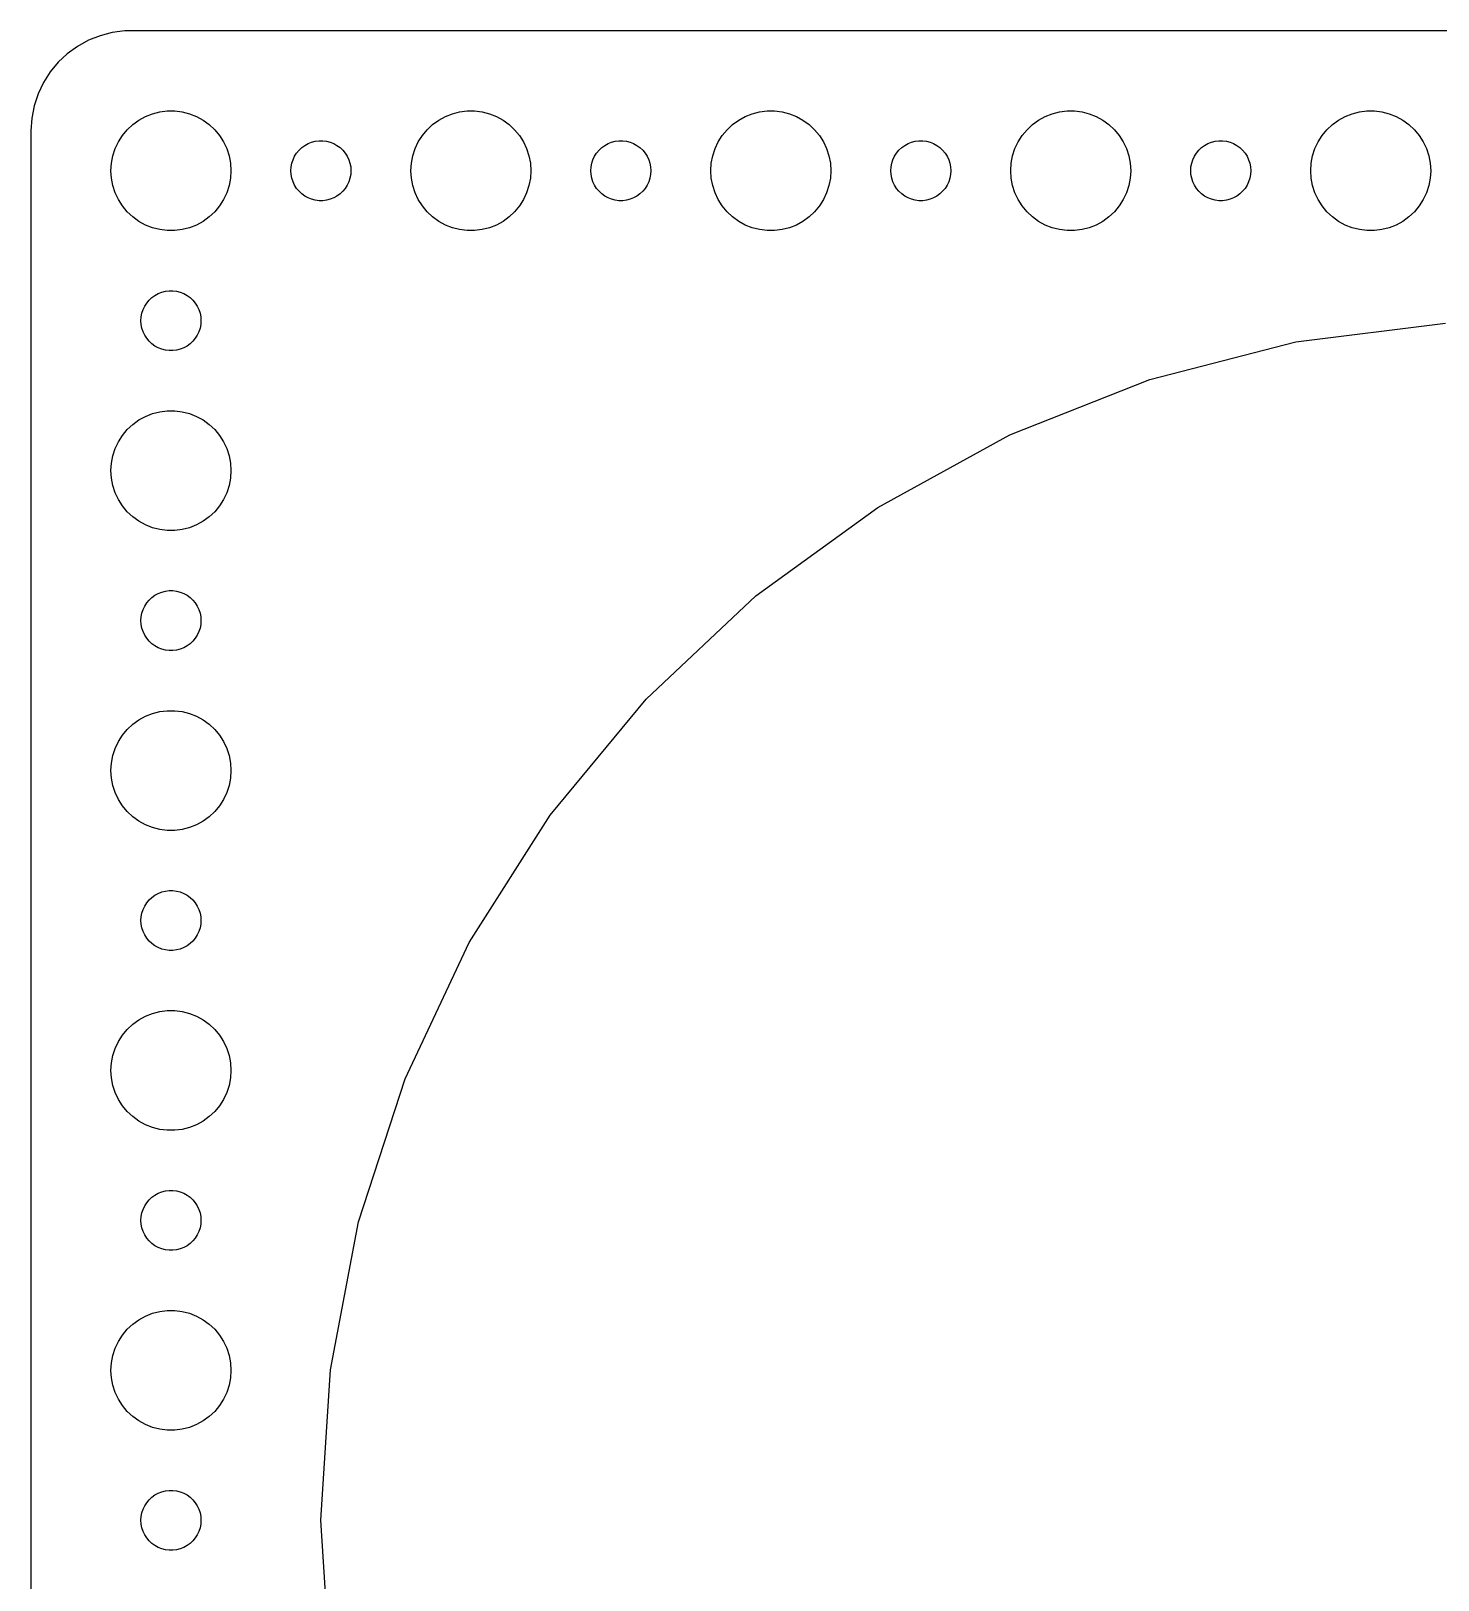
# Model space of a CAD drawing. Header units: metres. Extents: x -262 to 262, y -74 to 74.
# Drawn here: x -262 to -191.6, y -3 to 74.5 of the extents above; entities that cross this region are included whole.
import ezdxf

# ---------------------------------------------------------------- set-up
doc = ezdxf.new("R2010")
doc.units = ezdxf.units.M

msp = doc.modelspace()

# ---------------------------------------------------------------- linework, layer by layer
for p, q in [((-257.937, 74.4114), (-258.545, 74.2553)), ((-257.314, 74.4901), (-257.937, 74.4114)), ((257.314, 74.4901), (-257.314, 74.4901)), ((-259.679, 73.7216), (-260.187, 73.3526)), ((-259.129, 74.0241), (-259.679, 73.7216)), ((-258.545, 74.2553), (-259.129, 74.0241)), ((-260.645, 72.9227), (-261.045, 72.4389)), ((-260.187, 73.3526), (-260.645, 72.9227)), ((-261.045, 72.4389), (-261.382, 71.9088)), ((-261.649, 71.3406), (-261.843, 70.7434)), ((-261.382, 71.9088), (-261.649, 71.3406)), ((-261.843, 70.7434), (-261.961, 70.1267)), ((-261.961, 70.1267), (-262, 69.5)), ((-257.187, 69.5536), (-256.912, 69.8115)), ((-256.912, 69.8115), (-256.607, 70.033)), ((-256.607, 70.033), (-256.277, 70.2145)), ((-256.277, 70.2145), (-255.927, 70.3532)), ((-255.927, 70.3532), (-255.562, 70.4469)), ((-255.562, 70.4469), (-255.188, 70.4941)), ((-255.188, 70.4941), (-254.812, 70.4941)), ((-254.812, 70.4941), (-254.438, 70.4469)), ((-254.438, 70.4469), (-254.073, 70.3532)), ((-254.073, 70.3532), (-253.723, 70.2145)), ((-253.723, 70.2145), (-253.393, 70.033)), ((-253.393, 70.033), (-253.088, 69.8115)), ((-253.088, 69.8115), (-252.813, 69.5536)), ((-242.187, 69.5536), (-241.912, 69.8115)), ((-241.912, 69.8115), (-241.607, 70.033)), ((-241.607, 70.033), (-241.277, 70.2145)), ((-241.277, 70.2145), (-240.927, 70.3532)), ((-240.927, 70.3532), (-240.562, 70.4469)), ((-240.562, 70.4469), (-240.188, 70.4941)), ((-240.188, 70.4941), (-239.812, 70.4941)), ((-239.812, 70.4941), (-239.438, 70.4469)), ((-239.438, 70.4469), (-239.073, 70.3532)), ((-239.073, 70.3532), (-238.723, 70.2145)), ((-238.723, 70.2145), (-238.393, 70.033)), ((-238.393, 70.033), (-238.088, 69.8115)), ((-238.088, 69.8115), (-237.813, 69.5536)), ((-227.187, 69.5536), (-226.912, 69.8115)), ((-226.912, 69.8115), (-226.607, 70.033)), ((-226.607, 70.033), (-226.277, 70.2145)), ((-226.277, 70.2145), (-225.927, 70.3532)), ((-225.927, 70.3532), (-225.562, 70.4469)), ((-225.562, 70.4469), (-225.188, 70.4941)), ((-225.188, 70.4941), (-224.812, 70.4941)), ((-224.812, 70.4941), (-224.438, 70.4469)), ((-224.438, 70.4469), (-224.073, 70.3532)), ((-224.073, 70.3532), (-223.723, 70.2145)), ((-223.723, 70.2145), (-223.393, 70.033)), ((-223.393, 70.033), (-223.088, 69.8115)), ((-223.088, 69.8115), (-222.813, 69.5536)), ((-212.187, 69.5536), (-211.912, 69.8115)), ((-211.912, 69.8115), (-211.607, 70.033)), ((-211.607, 70.033), (-211.277, 70.2145)), ((-211.277, 70.2145), (-210.927, 70.3532)), ((-210.927, 70.3532), (-210.562, 70.4469)), ((-210.562, 70.4469), (-210.188, 70.4941)), ((-210.188, 70.4941), (-209.812, 70.4941)), ((-209.812, 70.4941), (-209.438, 70.4469)), ((-209.438, 70.4469), (-209.073, 70.3532)), ((-209.073, 70.3532), (-208.723, 70.2145)), ((-208.723, 70.2145), (-208.393, 70.033)), ((-208.393, 70.033), (-208.088, 69.8115)), ((-208.088, 69.8115), (-207.813, 69.5536)), ((-197.187, 69.5536), (-196.912, 69.8115)), ((-196.912, 69.8115), (-196.607, 70.033)), ((-196.607, 70.033), (-196.277, 70.2145)), ((-196.277, 70.2145), (-195.927, 70.3532)), ((-195.927, 70.3532), (-195.562, 70.4469)), ((-195.562, 70.4469), (-195.188, 70.4941)), ((-195.188, 70.4941), (-194.812, 70.4941)), ((-194.812, 70.4941), (-194.438, 70.4469)), ((-194.438, 70.4469), (-194.073, 70.3532)), ((-194.073, 70.3532), (-193.723, 70.2145)), ((-193.723, 70.2145), (-193.393, 70.033)), ((-193.393, 70.033), (-193.088, 69.8115)), ((-193.088, 69.8115), (-192.813, 69.5536)), ((-262, 69.5), (-262, -69.5)), ((-257.629, 68.9453), (-257.427, 69.2634)), ((-257.427, 69.2634), (-257.187, 69.5536)), ((-252.813, 69.5536), (-252.573, 69.2634)), ((-252.573, 69.2634), (-252.371, 68.9453)), ((-247.964, 68.9266), (-247.781, 68.9734)), ((-247.781, 68.9734), (-247.594, 68.997)), ((-247.594, 68.997), (-247.406, 68.997)), ((-247.406, 68.997), (-247.219, 68.9734)), ((-247.219, 68.9734), (-247.036, 68.9266)), ((-242.629, 68.9453), (-242.427, 69.2634)), ((-242.427, 69.2634), (-242.187, 69.5536)), ((-237.813, 69.5536), (-237.573, 69.2634)), ((-237.573, 69.2634), (-237.371, 68.9453)), ((-232.964, 68.9266), (-232.781, 68.9734)), ((-232.781, 68.9734), (-232.594, 68.997)), ((-232.594, 68.997), (-232.406, 68.997)), ((-232.406, 68.997), (-232.219, 68.9734)), ((-232.219, 68.9734), (-232.036, 68.9266)), ((-227.629, 68.9453), (-227.427, 69.2634)), ((-227.427, 69.2634), (-227.187, 69.5536)), ((-222.813, 69.5536), (-222.573, 69.2634)), ((-222.573, 69.2634), (-222.371, 68.9453)), ((-217.964, 68.9266), (-217.781, 68.9734)), ((-217.781, 68.9734), (-217.594, 68.997)), ((-217.594, 68.997), (-217.406, 68.997)), ((-217.406, 68.997), (-217.219, 68.9734)), ((-217.219, 68.9734), (-217.036, 68.9266)), ((-212.629, 68.9453), (-212.427, 69.2634)), ((-212.427, 69.2634), (-212.187, 69.5536)), ((-207.813, 69.5536), (-207.573, 69.2634)), ((-207.573, 69.2634), (-207.371, 68.9453)), ((-202.964, 68.9266), (-202.781, 68.9734)), ((-202.781, 68.9734), (-202.594, 68.997)), ((-202.594, 68.997), (-202.406, 68.997)), ((-202.406, 68.997), (-202.219, 68.9734)), ((-202.219, 68.9734), (-202.036, 68.9266)), ((-197.629, 68.9453), (-197.427, 69.2634)), ((-197.427, 69.2634), (-197.187, 69.5536)), ((-192.813, 69.5536), (-192.573, 69.2634)), ((-192.573, 69.2634), (-192.371, 68.9453)), ((-257.976, 67.876), (-257.906, 68.2461)), ((-257.906, 68.2461), (-257.789, 68.6044)), ((-257.789, 68.6044), (-257.629, 68.9453)), ((-252.371, 68.9453), (-252.211, 68.6044)), ((-252.211, 68.6044), (-252.094, 68.2461)), ((-252.094, 68.2461), (-252.024, 67.876)), ((-248.895, 68.0522), (-248.814, 68.2226)), ((-248.814, 68.2226), (-248.714, 68.3817)), ((-248.714, 68.3817), (-248.593, 68.5268)), ((-248.593, 68.5268), (-248.456, 68.6558)), ((-248.456, 68.6558), (-248.304, 68.7665)), ((-248.304, 68.7665), (-248.139, 68.8572)), ((-248.139, 68.8572), (-247.964, 68.9266)), ((-247.036, 68.9266), (-246.861, 68.8572)), ((-246.861, 68.8572), (-246.696, 68.7665)), ((-246.696, 68.7665), (-246.544, 68.6558)), ((-246.544, 68.6558), (-246.407, 68.5268)), ((-246.407, 68.5268), (-246.286, 68.3817)), ((-246.286, 68.3817), (-246.186, 68.2226)), ((-246.186, 68.2226), (-246.105, 68.0522)), ((-242.976, 67.876), (-242.906, 68.2461)), ((-242.906, 68.2461), (-242.789, 68.6044)), ((-242.789, 68.6044), (-242.629, 68.9453)), ((-237.371, 68.9453), (-237.211, 68.6044)), ((-237.211, 68.6044), (-237.094, 68.2461)), ((-237.094, 68.2461), (-237.024, 67.876)), ((-233.895, 68.0522), (-233.814, 68.2226)), ((-233.814, 68.2226), (-233.714, 68.3817)), ((-233.714, 68.3817), (-233.593, 68.5268)), ((-233.593, 68.5268), (-233.456, 68.6558)), ((-233.456, 68.6558), (-233.304, 68.7665)), ((-233.304, 68.7665), (-233.139, 68.8572)), ((-233.139, 68.8572), (-232.964, 68.9266)), ((-232.036, 68.9266), (-231.861, 68.8572)), ((-231.861, 68.8572), (-231.696, 68.7665)), ((-231.696, 68.7665), (-231.544, 68.6558)), ((-231.544, 68.6558), (-231.407, 68.5268)), ((-231.407, 68.5268), (-231.286, 68.3817)), ((-231.286, 68.3817), (-231.186, 68.2226)), ((-231.186, 68.2226), (-231.105, 68.0522)), ((-227.976, 67.876), (-227.906, 68.2461)), ((-227.906, 68.2461), (-227.789, 68.6044)), ((-227.789, 68.6044), (-227.629, 68.9453)), ((-222.371, 68.9453), (-222.211, 68.6044)), ((-222.211, 68.6044), (-222.094, 68.2461)), ((-222.094, 68.2461), (-222.024, 67.876)), ((-218.895, 68.0522), (-218.814, 68.2226)), ((-218.814, 68.2226), (-218.714, 68.3817)), ((-218.714, 68.3817), (-218.593, 68.5268)), ((-218.593, 68.5268), (-218.456, 68.6558)), ((-218.456, 68.6558), (-218.304, 68.7665)), ((-218.304, 68.7665), (-218.139, 68.8572)), ((-218.139, 68.8572), (-217.964, 68.9266)), ((-217.036, 68.9266), (-216.861, 68.8572)), ((-216.861, 68.8572), (-216.696, 68.7665)), ((-216.696, 68.7665), (-216.544, 68.6558)), ((-216.544, 68.6558), (-216.407, 68.5268)), ((-216.407, 68.5268), (-216.286, 68.3817)), ((-216.286, 68.3817), (-216.186, 68.2226)), ((-216.186, 68.2226), (-216.105, 68.0522)), ((-212.976, 67.876), (-212.906, 68.2461)), ((-212.906, 68.2461), (-212.789, 68.6044)), ((-212.789, 68.6044), (-212.629, 68.9453)), ((-207.371, 68.9453), (-207.211, 68.6044)), ((-207.211, 68.6044), (-207.094, 68.2461)), ((-207.094, 68.2461), (-207.024, 67.876)), ((-203.895, 68.0522), (-203.814, 68.2226)), ((-203.814, 68.2226), (-203.714, 68.3817)), ((-203.714, 68.3817), (-203.593, 68.5268)), ((-203.593, 68.5268), (-203.456, 68.6558)), ((-203.456, 68.6558), (-203.304, 68.7665)), ((-203.304, 68.7665), (-203.139, 68.8572)), ((-203.139, 68.8572), (-202.964, 68.9266)), ((-202.036, 68.9266), (-201.861, 68.8572)), ((-201.861, 68.8572), (-201.696, 68.7665)), ((-201.696, 68.7665), (-201.544, 68.6558)), ((-201.544, 68.6558), (-201.407, 68.5268)), ((-201.407, 68.5268), (-201.286, 68.3817)), ((-201.286, 68.3817), (-201.186, 68.2226)), ((-201.186, 68.2226), (-201.105, 68.0522)), ((-197.976, 67.876), (-197.906, 68.2461)), ((-197.906, 68.2461), (-197.789, 68.6044)), ((-197.789, 68.6044), (-197.629, 68.9453)), ((-192.371, 68.9453), (-192.211, 68.6044)), ((-192.211, 68.6044), (-192.094, 68.2461)), ((-192.094, 68.2461), (-192.024, 67.876)), ((-258, 67.5), (-257.976, 67.876)), ((-257.976, 67.124), (-258, 67.5)), ((-252.024, 67.876), (-252, 67.5)), ((-252, 67.5), (-252.024, 67.124)), ((-249, 67.5), (-248.988, 67.688)), ((-248.988, 67.312), (-249, 67.5)), ((-248.988, 67.688), (-248.953, 67.873)), ((-248.953, 67.873), (-248.895, 68.0522)), ((-246.105, 68.0522), (-246.047, 67.873)), ((-246.047, 67.873), (-246.012, 67.688)), ((-246.012, 67.688), (-246, 67.5)), ((-246, 67.5), (-246.012, 67.312)), ((-243, 67.5), (-242.976, 67.876)), ((-242.976, 67.124), (-243, 67.5)), ((-237.024, 67.876), (-237, 67.5)), ((-237, 67.5), (-237.024, 67.124)), ((-234, 67.5), (-233.988, 67.688)), ((-233.988, 67.312), (-234, 67.5)), ((-233.988, 67.688), (-233.953, 67.873)), ((-233.953, 67.873), (-233.895, 68.0522)), ((-231.105, 68.0522), (-231.047, 67.873)), ((-231.047, 67.873), (-231.012, 67.688)), ((-231.012, 67.688), (-231, 67.5)), ((-231, 67.5), (-231.012, 67.312)), ((-228, 67.5), (-227.976, 67.876)), ((-227.976, 67.124), (-228, 67.5)), ((-222.024, 67.876), (-222, 67.5)), ((-222, 67.5), (-222.024, 67.124)), ((-219, 67.5), (-218.988, 67.688)), ((-218.988, 67.312), (-219, 67.5)), ((-218.988, 67.688), (-218.953, 67.873)), ((-218.953, 67.873), (-218.895, 68.0522)), ((-216.105, 68.0522), (-216.047, 67.873)), ((-216.047, 67.873), (-216.012, 67.688)), ((-216.012, 67.688), (-216, 67.5)), ((-216, 67.5), (-216.012, 67.312)), ((-213, 67.5), (-212.976, 67.876)), ((-212.976, 67.124), (-213, 67.5)), ((-207.024, 67.876), (-207, 67.5)), ((-207, 67.5), (-207.024, 67.124)), ((-204, 67.5), (-203.988, 67.688)), ((-203.988, 67.312), (-204, 67.5)), ((-203.988, 67.688), (-203.953, 67.873)), ((-203.953, 67.873), (-203.895, 68.0522)), ((-201.105, 68.0522), (-201.047, 67.873)), ((-201.047, 67.873), (-201.012, 67.688)), ((-201.012, 67.688), (-201, 67.5)), ((-201, 67.5), (-201.012, 67.312)), ((-198, 67.5), (-197.976, 67.876)), ((-197.976, 67.124), (-198, 67.5)), ((-192.024, 67.876), (-192, 67.5)), ((-192, 67.5), (-192.024, 67.124)), ((-257.906, 66.7539), (-257.976, 67.124)), ((-257.789, 66.3956), (-257.906, 66.7539)), ((-252.094, 66.7539), (-252.211, 66.3956)), ((-252.024, 67.124), (-252.094, 66.7539)), ((-248.953, 67.127), (-248.988, 67.312)), ((-248.895, 66.9478), (-248.953, 67.127)), ((-248.814, 66.7774), (-248.895, 66.9478)), ((-248.714, 66.6183), (-248.814, 66.7774)), ((-246.186, 66.7774), (-246.286, 66.6183)), ((-246.105, 66.9478), (-246.186, 66.7774)), ((-246.047, 67.127), (-246.105, 66.9478)), ((-246.012, 67.312), (-246.047, 67.127)), ((-242.906, 66.7539), (-242.976, 67.124)), ((-242.789, 66.3956), (-242.906, 66.7539)), ((-237.094, 66.7539), (-237.211, 66.3956)), ((-237.024, 67.124), (-237.094, 66.7539)), ((-233.953, 67.127), (-233.988, 67.312)), ((-233.895, 66.9478), (-233.953, 67.127)), ((-233.814, 66.7774), (-233.895, 66.9478)), ((-233.714, 66.6183), (-233.814, 66.7774)), ((-231.186, 66.7774), (-231.286, 66.6183)), ((-231.105, 66.9478), (-231.186, 66.7774)), ((-231.047, 67.127), (-231.105, 66.9478)), ((-231.012, 67.312), (-231.047, 67.127)), ((-227.906, 66.7539), (-227.976, 67.124)), ((-227.789, 66.3956), (-227.906, 66.7539)), ((-222.094, 66.7539), (-222.211, 66.3956)), ((-222.024, 67.124), (-222.094, 66.7539)), ((-218.953, 67.127), (-218.988, 67.312)), ((-218.895, 66.9478), (-218.953, 67.127)), ((-218.814, 66.7774), (-218.895, 66.9478)), ((-218.714, 66.6183), (-218.814, 66.7774)), ((-216.186, 66.7774), (-216.286, 66.6183)), ((-216.105, 66.9478), (-216.186, 66.7774)), ((-216.047, 67.127), (-216.105, 66.9478)), ((-216.012, 67.312), (-216.047, 67.127)), ((-212.906, 66.7539), (-212.976, 67.124)), ((-212.789, 66.3956), (-212.906, 66.7539)), ((-207.094, 66.7539), (-207.211, 66.3956)), ((-207.024, 67.124), (-207.094, 66.7539)), ((-203.953, 67.127), (-203.988, 67.312)), ((-203.895, 66.9478), (-203.953, 67.127)), ((-203.814, 66.7774), (-203.895, 66.9478)), ((-203.714, 66.6183), (-203.814, 66.7774)), ((-201.186, 66.7774), (-201.286, 66.6183)), ((-201.105, 66.9478), (-201.186, 66.7774)), ((-201.047, 67.127), (-201.105, 66.9478)), ((-201.012, 67.312), (-201.047, 67.127)), ((-197.906, 66.7539), (-197.976, 67.124)), ((-197.789, 66.3956), (-197.906, 66.7539)), ((-192.094, 66.7539), (-192.211, 66.3956)), ((-192.024, 67.124), (-192.094, 66.7539)), ((-257.629, 66.0547), (-257.789, 66.3956)), ((-257.427, 65.7366), (-257.629, 66.0547)), ((-252.371, 66.0547), (-252.573, 65.7366)), ((-252.211, 66.3956), (-252.371, 66.0547)), ((-248.593, 66.4732), (-248.714, 66.6183)), ((-248.456, 66.3442), (-248.593, 66.4732)), ((-248.304, 66.2335), (-248.456, 66.3442)), ((-248.139, 66.1428), (-248.304, 66.2335)), ((-247.964, 66.0734), (-248.139, 66.1428)), ((-247.781, 66.0266), (-247.964, 66.0734)), ((-247.594, 66.003), (-247.781, 66.0266)), ((-247.406, 66.003), (-247.594, 66.003)), ((-247.219, 66.0266), (-247.406, 66.003)), ((-247.036, 66.0734), (-247.219, 66.0266)), ((-246.861, 66.1428), (-247.036, 66.0734)), ((-246.696, 66.2335), (-246.861, 66.1428)), ((-246.544, 66.3442), (-246.696, 66.2335)), ((-246.407, 66.4732), (-246.544, 66.3442)), ((-246.286, 66.6183), (-246.407, 66.4732)), ((-242.629, 66.0547), (-242.789, 66.3956)), ((-242.427, 65.7366), (-242.629, 66.0547)), ((-237.371, 66.0547), (-237.573, 65.7366)), ((-237.211, 66.3956), (-237.371, 66.0547)), ((-233.593, 66.4732), (-233.714, 66.6183)), ((-233.456, 66.3442), (-233.593, 66.4732)), ((-233.304, 66.2335), (-233.456, 66.3442)), ((-233.139, 66.1428), (-233.304, 66.2335)), ((-232.964, 66.0734), (-233.139, 66.1428)), ((-232.781, 66.0266), (-232.964, 66.0734)), ((-232.594, 66.003), (-232.781, 66.0266)), ((-232.406, 66.003), (-232.594, 66.003)), ((-232.219, 66.0266), (-232.406, 66.003)), ((-232.036, 66.0734), (-232.219, 66.0266)), ((-231.861, 66.1428), (-232.036, 66.0734)), ((-231.696, 66.2335), (-231.861, 66.1428)), ((-231.544, 66.3442), (-231.696, 66.2335)), ((-231.407, 66.4732), (-231.544, 66.3442)), ((-231.286, 66.6183), (-231.407, 66.4732)), ((-227.629, 66.0547), (-227.789, 66.3956)), ((-227.427, 65.7366), (-227.629, 66.0547)), ((-222.371, 66.0547), (-222.573, 65.7366)), ((-222.211, 66.3956), (-222.371, 66.0547)), ((-218.593, 66.4732), (-218.714, 66.6183)), ((-218.456, 66.3442), (-218.593, 66.4732)), ((-218.304, 66.2335), (-218.456, 66.3442)), ((-218.139, 66.1428), (-218.304, 66.2335)), ((-217.964, 66.0734), (-218.139, 66.1428)), ((-217.781, 66.0266), (-217.964, 66.0734)), ((-217.594, 66.003), (-217.781, 66.0266)), ((-217.406, 66.003), (-217.594, 66.003)), ((-217.219, 66.0266), (-217.406, 66.003)), ((-217.036, 66.0734), (-217.219, 66.0266)), ((-216.861, 66.1428), (-217.036, 66.0734)), ((-216.696, 66.2335), (-216.861, 66.1428)), ((-216.544, 66.3442), (-216.696, 66.2335)), ((-216.407, 66.4732), (-216.544, 66.3442)), ((-216.286, 66.6183), (-216.407, 66.4732)), ((-212.629, 66.0547), (-212.789, 66.3956)), ((-212.427, 65.7366), (-212.629, 66.0547)), ((-207.371, 66.0547), (-207.573, 65.7366)), ((-207.211, 66.3956), (-207.371, 66.0547)), ((-203.593, 66.4732), (-203.714, 66.6183)), ((-203.456, 66.3442), (-203.593, 66.4732)), ((-203.304, 66.2335), (-203.456, 66.3442)), ((-203.139, 66.1428), (-203.304, 66.2335)), ((-202.964, 66.0734), (-203.139, 66.1428)), ((-202.781, 66.0266), (-202.964, 66.0734)), ((-202.594, 66.003), (-202.781, 66.0266)), ((-202.406, 66.003), (-202.594, 66.003)), ((-202.219, 66.0266), (-202.406, 66.003)), ((-202.036, 66.0734), (-202.219, 66.0266)), ((-201.861, 66.1428), (-202.036, 66.0734)), ((-201.696, 66.2335), (-201.861, 66.1428)), ((-201.544, 66.3442), (-201.696, 66.2335)), ((-201.407, 66.4732), (-201.544, 66.3442)), ((-201.286, 66.6183), (-201.407, 66.4732)), ((-197.629, 66.0547), (-197.789, 66.3956)), ((-197.427, 65.7366), (-197.629, 66.0547)), ((-192.371, 66.0547), (-192.573, 65.7366)), ((-192.211, 66.3956), (-192.371, 66.0547)), ((-257.187, 65.4464), (-257.427, 65.7366)), ((-256.912, 65.1885), (-257.187, 65.4464)), ((-256.607, 64.967), (-256.912, 65.1885)), ((-253.088, 65.1885), (-253.393, 64.967)), ((-252.813, 65.4464), (-253.088, 65.1885)), ((-252.573, 65.7366), (-252.813, 65.4464)), ((-242.187, 65.4464), (-242.427, 65.7366)), ((-241.912, 65.1885), (-242.187, 65.4464)), ((-241.607, 64.967), (-241.912, 65.1885)), ((-238.088, 65.1885), (-238.393, 64.967)), ((-237.813, 65.4464), (-238.088, 65.1885)), ((-237.573, 65.7366), (-237.813, 65.4464)), ((-227.187, 65.4464), (-227.427, 65.7366)), ((-226.912, 65.1885), (-227.187, 65.4464)), ((-226.607, 64.967), (-226.912, 65.1885)), ((-223.088, 65.1885), (-223.393, 64.967)), ((-222.813, 65.4464), (-223.088, 65.1885)), ((-222.573, 65.7366), (-222.813, 65.4464)), ((-212.187, 65.4464), (-212.427, 65.7366)), ((-211.912, 65.1885), (-212.187, 65.4464)), ((-211.607, 64.967), (-211.912, 65.1885)), ((-208.088, 65.1885), (-208.393, 64.967)), ((-207.813, 65.4464), (-208.088, 65.1885)), ((-207.573, 65.7366), (-207.813, 65.4464)), ((-197.187, 65.4464), (-197.427, 65.7366)), ((-196.912, 65.1885), (-197.187, 65.4464)), ((-196.607, 64.967), (-196.912, 65.1885)), ((-193.088, 65.1885), (-193.393, 64.967)), ((-192.813, 65.4464), (-193.088, 65.1885)), ((-192.573, 65.7366), (-192.813, 65.4464)), ((-256.277, 64.7855), (-256.607, 64.967)), ((-255.927, 64.6468), (-256.277, 64.7855)), ((-255.562, 64.5531), (-255.927, 64.6468)), ((-255.188, 64.5059), (-255.562, 64.5531)), ((-254.812, 64.5059), (-255.188, 64.5059)), ((-254.438, 64.5531), (-254.812, 64.5059)), ((-254.073, 64.6468), (-254.438, 64.5531)), ((-253.723, 64.7855), (-254.073, 64.6468)), ((-253.393, 64.967), (-253.723, 64.7855)), ((-241.277, 64.7855), (-241.607, 64.967)), ((-240.927, 64.6468), (-241.277, 64.7855)), ((-240.562, 64.5531), (-240.927, 64.6468)), ((-240.188, 64.5059), (-240.562, 64.5531)), ((-239.812, 64.5059), (-240.188, 64.5059)), ((-239.438, 64.5531), (-239.812, 64.5059)), ((-239.073, 64.6468), (-239.438, 64.5531)), ((-238.723, 64.7855), (-239.073, 64.6468)), ((-238.393, 64.967), (-238.723, 64.7855)), ((-226.277, 64.7855), (-226.607, 64.967)), ((-225.927, 64.6468), (-226.277, 64.7855)), ((-225.562, 64.5531), (-225.927, 64.6468)), ((-225.188, 64.5059), (-225.562, 64.5531)), ((-224.812, 64.5059), (-225.188, 64.5059)), ((-224.438, 64.5531), (-224.812, 64.5059)), ((-224.073, 64.6468), (-224.438, 64.5531)), ((-223.723, 64.7855), (-224.073, 64.6468)), ((-223.393, 64.967), (-223.723, 64.7855)), ((-211.277, 64.7855), (-211.607, 64.967)), ((-210.927, 64.6468), (-211.277, 64.7855)), ((-210.562, 64.5531), (-210.927, 64.6468)), ((-210.188, 64.5059), (-210.562, 64.5531)), ((-209.812, 64.5059), (-210.188, 64.5059)), ((-209.438, 64.5531), (-209.812, 64.5059)), ((-209.073, 64.6468), (-209.438, 64.5531)), ((-208.723, 64.7855), (-209.073, 64.6468)), ((-208.393, 64.967), (-208.723, 64.7855)), ((-196.277, 64.7855), (-196.607, 64.967)), ((-195.927, 64.6468), (-196.277, 64.7855)), ((-195.562, 64.5531), (-195.927, 64.6468)), ((-195.188, 64.5059), (-195.562, 64.5531)), ((-194.812, 64.5059), (-195.188, 64.5059)), ((-194.438, 64.5531), (-194.812, 64.5059)), ((-194.073, 64.6468), (-194.438, 64.5531)), ((-193.723, 64.7855), (-194.073, 64.6468)), ((-193.393, 64.967), (-193.723, 64.7855)), ((-255.956, 61.1558), (-255.804, 61.2665)), ((-255.804, 61.2665), (-255.639, 61.3572)), ((-255.639, 61.3572), (-255.464, 61.4266)), ((-255.464, 61.4266), (-255.281, 61.4734)), ((-255.281, 61.4734), (-255.094, 61.497)), ((-255.094, 61.497), (-254.906, 61.497)), ((-254.906, 61.497), (-254.719, 61.4734)), ((-254.719, 61.4734), (-254.536, 61.4266)), ((-254.536, 61.4266), (-254.361, 61.3572)), ((-254.361, 61.3572), (-254.196, 61.2665)), ((-254.196, 61.2665), (-254.044, 61.1558)), ((-256.453, 60.373), (-256.395, 60.5522)), ((-256.395, 60.5522), (-256.314, 60.7226)), ((-256.314, 60.7226), (-256.214, 60.8817)), ((-256.214, 60.8817), (-256.093, 61.0268)), ((-256.093, 61.0268), (-255.956, 61.1558)), ((-254.044, 61.1558), (-253.907, 61.0268)), ((-253.907, 61.0268), (-253.786, 60.8817)), ((-253.786, 60.8817), (-253.686, 60.7226)), ((-253.686, 60.7226), (-253.605, 60.5522)), ((-253.605, 60.5522), (-253.547, 60.373)), ((-256.5, 60), (-256.488, 60.188)), ((-256.488, 59.812), (-256.5, 60)), ((-256.488, 60.188), (-256.453, 60.373)), ((-256.453, 59.627), (-256.488, 59.812)), ((-253.547, 60.373), (-253.512, 60.188)), ((-253.512, 59.812), (-253.547, 59.627)), ((-253.512, 60.188), (-253.5, 60)), ((-253.5, 60), (-253.512, 59.812)), ((-198.743, 58.9372), (-191.267, 59.8816)), ((-256.395, 59.4478), (-256.453, 59.627)), ((-256.314, 59.2774), (-256.395, 59.4478)), ((-256.214, 59.1183), (-256.314, 59.2774)), ((-256.093, 58.9732), (-256.214, 59.1183)), ((-255.956, 58.8442), (-256.093, 58.9732)), ((-253.907, 58.9732), (-254.044, 58.8442)), ((-253.786, 59.1183), (-253.907, 58.9732)), ((-253.686, 59.2774), (-253.786, 59.1183)), ((-253.605, 59.4478), (-253.686, 59.2774)), ((-253.547, 59.627), (-253.605, 59.4478)), ((-206.041, 57.0634), (-198.743, 58.9372)), ((-255.804, 58.7335), (-255.956, 58.8442)), ((-255.639, 58.6428), (-255.804, 58.7335)), ((-255.464, 58.5734), (-255.639, 58.6428)), ((-255.281, 58.5266), (-255.464, 58.5734)), ((-255.094, 58.503), (-255.281, 58.5266)), ((-254.906, 58.503), (-255.094, 58.503)), ((-254.719, 58.5266), (-254.906, 58.503)), ((-254.536, 58.5734), (-254.719, 58.5266)), ((-254.361, 58.6428), (-254.536, 58.5734)), ((-254.196, 58.7335), (-254.361, 58.6428)), ((-254.044, 58.8442), (-254.196, 58.7335)), ((-213.047, 54.2896), (-206.041, 57.0634)), ((-256.912, 54.8115), (-256.607, 55.033)), ((-256.607, 55.033), (-256.277, 55.2145)), ((-256.277, 55.2145), (-255.927, 55.3532)), ((-255.927, 55.3532), (-255.562, 55.4469)), ((-255.562, 55.4469), (-255.188, 55.4941)), ((-255.188, 55.4941), (-254.812, 55.4941)), ((-254.812, 55.4941), (-254.438, 55.4469)), ((-254.438, 55.4469), (-254.073, 55.3532)), ((-254.073, 55.3532), (-253.723, 55.2145)), ((-253.723, 55.2145), (-253.393, 55.033)), ((-253.393, 55.033), (-253.088, 54.8115)), ((-257.629, 53.9453), (-257.427, 54.2634)), ((-257.427, 54.2634), (-257.187, 54.5536)), ((-257.187, 54.5536), (-256.912, 54.8115)), ((-253.088, 54.8115), (-252.813, 54.5536)), ((-252.813, 54.5536), (-252.573, 54.2634)), ((-252.573, 54.2634), (-252.371, 53.9453)), ((-219.65, 50.6597), (-213.047, 54.2896)), ((-257.906, 53.2461), (-257.789, 53.6044)), ((-257.789, 53.6044), (-257.629, 53.9453)), ((-252.371, 53.9453), (-252.211, 53.6044)), ((-252.211, 53.6044), (-252.094, 53.2461)), ((-258, 52.5), (-257.976, 52.876)), ((-257.976, 52.876), (-257.906, 53.2461)), ((-252.094, 53.2461), (-252.024, 52.876)), ((-252.024, 52.876), (-252, 52.5)), ((-257.976, 52.124), (-258, 52.5)), ((-257.906, 51.7539), (-257.976, 52.124)), ((-252.024, 52.124), (-252.094, 51.7539)), ((-252, 52.5), (-252.024, 52.124)), ((-257.789, 51.3956), (-257.906, 51.7539)), ((-257.629, 51.0547), (-257.789, 51.3956)), ((-252.211, 51.3956), (-252.371, 51.0547)), ((-252.094, 51.7539), (-252.211, 51.3956)), ((-257.427, 50.7366), (-257.629, 51.0547)), ((-257.187, 50.4464), (-257.427, 50.7366)), ((-256.912, 50.1885), (-257.187, 50.4464)), ((-252.813, 50.4464), (-253.088, 50.1885)), ((-252.573, 50.7366), (-252.813, 50.4464)), ((-252.371, 51.0547), (-252.573, 50.7366)), ((-225.745, 46.2308), (-219.65, 50.6597)), ((-256.607, 49.967), (-256.912, 50.1885)), ((-256.277, 49.7855), (-256.607, 49.967)), ((-255.927, 49.6468), (-256.277, 49.7855)), ((-255.562, 49.5531), (-255.927, 49.6468)), ((-254.073, 49.6468), (-254.438, 49.5531)), ((-253.723, 49.7855), (-254.073, 49.6468)), ((-253.393, 49.967), (-253.723, 49.7855)), ((-253.088, 50.1885), (-253.393, 49.967)), ((-255.188, 49.5059), (-255.562, 49.5531)), ((-254.812, 49.5059), (-255.188, 49.5059)), ((-254.438, 49.5531), (-254.812, 49.5059)), ((-255.281, 46.4734), (-255.094, 46.497)), ((-255.094, 46.497), (-254.906, 46.497)), ((-254.906, 46.497), (-254.719, 46.4734)), ((-256.395, 45.5522), (-256.314, 45.7226)), ((-256.314, 45.7226), (-256.214, 45.8817)), ((-256.214, 45.8817), (-256.093, 46.0268)), ((-256.093, 46.0268), (-255.956, 46.1558)), ((-255.956, 46.1558), (-255.804, 46.2665)), ((-255.804, 46.2665), (-255.639, 46.3572)), ((-255.639, 46.3572), (-255.464, 46.4266)), ((-255.464, 46.4266), (-255.281, 46.4734)), ((-254.719, 46.4734), (-254.536, 46.4266)), ((-254.536, 46.4266), (-254.361, 46.3572)), ((-254.361, 46.3572), (-254.196, 46.2665)), ((-254.196, 46.2665), (-254.044, 46.1558)), ((-254.044, 46.1558), (-253.907, 46.0268)), ((-253.907, 46.0268), (-253.786, 45.8817)), ((-253.786, 45.8817), (-253.686, 45.7226)), ((-253.686, 45.7226), (-253.605, 45.5522)), ((-231.238, 41.0728), (-225.745, 46.2308)), ((-256.5, 45), (-256.488, 45.188)), ((-256.488, 44.812), (-256.5, 45)), ((-256.488, 45.188), (-256.453, 45.373)), ((-256.453, 45.373), (-256.395, 45.5522)), ((-253.605, 45.5522), (-253.547, 45.373)), ((-253.547, 45.373), (-253.512, 45.188)), ((-253.512, 45.188), (-253.5, 45)), ((-253.5, 45), (-253.512, 44.812)), ((-256.453, 44.627), (-256.488, 44.812)), ((-256.395, 44.4478), (-256.453, 44.627)), ((-256.314, 44.2774), (-256.395, 44.4478)), ((-256.214, 44.1183), (-256.314, 44.2774)), ((-253.686, 44.2774), (-253.786, 44.1183)), ((-253.605, 44.4478), (-253.686, 44.2774)), ((-253.547, 44.627), (-253.605, 44.4478)), ((-253.512, 44.812), (-253.547, 44.627)), ((-256.093, 43.9732), (-256.214, 44.1183)), ((-255.956, 43.8442), (-256.093, 43.9732)), ((-255.804, 43.7335), (-255.956, 43.8442)), ((-255.639, 43.6428), (-255.804, 43.7335)), ((-255.464, 43.5734), (-255.639, 43.6428)), ((-255.281, 43.5266), (-255.464, 43.5734)), ((-255.094, 43.503), (-255.281, 43.5266)), ((-254.906, 43.503), (-255.094, 43.503)), ((-254.719, 43.5266), (-254.906, 43.503)), ((-254.536, 43.5734), (-254.719, 43.5266)), ((-254.361, 43.6428), (-254.536, 43.5734)), ((-254.196, 43.7335), (-254.361, 43.6428)), ((-254.044, 43.8442), (-254.196, 43.7335)), ((-253.907, 43.9732), (-254.044, 43.8442)), ((-253.786, 44.1183), (-253.907, 43.9732)), ((-236.041, 35.2671), (-231.238, 41.0728)), ((-256.277, 40.2145), (-255.927, 40.3532)), ((-255.927, 40.3532), (-255.562, 40.4469)), ((-255.562, 40.4469), (-255.188, 40.4941)), ((-255.188, 40.4941), (-254.812, 40.4941)), ((-254.812, 40.4941), (-254.438, 40.4469)), ((-254.438, 40.4469), (-254.073, 40.3532)), ((-254.073, 40.3532), (-253.723, 40.2145)), ((-257.427, 39.2634), (-257.187, 39.5536)), ((-257.187, 39.5536), (-256.912, 39.8115)), ((-256.912, 39.8115), (-256.607, 40.033)), ((-256.607, 40.033), (-256.277, 40.2145)), ((-253.723, 40.2145), (-253.393, 40.033)), ((-253.393, 40.033), (-253.088, 39.8115)), ((-253.088, 39.8115), (-252.813, 39.5536)), ((-252.813, 39.5536), (-252.573, 39.2634)), ((-257.789, 38.6044), (-257.629, 38.9453)), ((-257.629, 38.9453), (-257.427, 39.2634)), ((-252.573, 39.2634), (-252.371, 38.9453)), ((-252.371, 38.9453), (-252.211, 38.6044)), ((-257.976, 37.876), (-257.906, 38.2461)), ((-257.906, 38.2461), (-257.789, 38.6044)), ((-252.211, 38.6044), (-252.094, 38.2461)), ((-252.094, 38.2461), (-252.024, 37.876)), ((-258, 37.5), (-257.976, 37.876)), ((-257.976, 37.124), (-258, 37.5)), ((-252.024, 37.876), (-252, 37.5)), ((-252, 37.5), (-252.024, 37.124)), ((-257.906, 36.7539), (-257.976, 37.124)), ((-257.789, 36.3956), (-257.906, 36.7539)), ((-252.094, 36.7539), (-252.211, 36.3956)), ((-252.024, 37.124), (-252.094, 36.7539)), ((-257.629, 36.0547), (-257.789, 36.3956)), ((-257.427, 35.7366), (-257.629, 36.0547)), ((-257.187, 35.4464), (-257.427, 35.7366)), ((-252.573, 35.7366), (-252.813, 35.4464)), ((-252.371, 36.0547), (-252.573, 35.7366)), ((-252.211, 36.3956), (-252.371, 36.0547)), ((-256.912, 35.1885), (-257.187, 35.4464)), ((-256.607, 34.967), (-256.912, 35.1885)), ((-256.277, 34.7855), (-256.607, 34.967)), ((-253.393, 34.967), (-253.723, 34.7855)), ((-253.088, 35.1885), (-253.393, 34.967)), ((-252.813, 35.4464), (-253.088, 35.1885)), ((-240.078, 28.9052), (-236.041, 35.2671)), ((-255.927, 34.6468), (-256.277, 34.7855)), ((-255.562, 34.5531), (-255.927, 34.6468)), ((-255.188, 34.5059), (-255.562, 34.5531)), ((-254.812, 34.5059), (-255.188, 34.5059)), ((-254.438, 34.5531), (-254.812, 34.5059)), ((-254.073, 34.6468), (-254.438, 34.5531)), ((-253.723, 34.7855), (-254.073, 34.6468)), ((-256.214, 30.8817), (-256.093, 31.0268)), ((-256.093, 31.0268), (-255.956, 31.1558)), ((-255.956, 31.1558), (-255.804, 31.2665)), ((-255.804, 31.2665), (-255.639, 31.3572)), ((-255.639, 31.3572), (-255.464, 31.4266)), ((-255.464, 31.4266), (-255.281, 31.4734)), ((-255.281, 31.4734), (-255.094, 31.497)), ((-255.094, 31.497), (-254.906, 31.497)), ((-254.906, 31.497), (-254.719, 31.4734)), ((-254.719, 31.4734), (-254.536, 31.4266)), ((-254.536, 31.4266), (-254.361, 31.3572)), ((-254.361, 31.3572), (-254.196, 31.2665)), ((-254.196, 31.2665), (-254.044, 31.1558)), ((-254.044, 31.1558), (-253.907, 31.0268)), ((-253.907, 31.0268), (-253.786, 30.8817)), ((-256.488, 30.188), (-256.453, 30.373)), ((-256.453, 30.373), (-256.395, 30.5522)), ((-256.395, 30.5522), (-256.314, 30.7226)), ((-256.314, 30.7226), (-256.214, 30.8817)), ((-253.786, 30.8817), (-253.686, 30.7226)), ((-253.686, 30.7226), (-253.605, 30.5522)), ((-253.605, 30.5522), (-253.547, 30.373)), ((-253.547, 30.373), (-253.512, 30.188)), ((-256.5, 30), (-256.488, 30.188)), ((-256.488, 29.812), (-256.5, 30)), ((-256.453, 29.627), (-256.488, 29.812)), ((-256.395, 29.4478), (-256.453, 29.627)), ((-256.314, 29.2774), (-256.395, 29.4478)), ((-253.605, 29.4478), (-253.686, 29.2774)), ((-253.547, 29.627), (-253.605, 29.4478)), ((-253.512, 29.812), (-253.547, 29.627)), ((-253.512, 30.188), (-253.5, 30)), ((-253.5, 30), (-253.512, 29.812)), ((-256.214, 29.1183), (-256.314, 29.2774)), ((-256.093, 28.9732), (-256.214, 29.1183)), ((-255.956, 28.8442), (-256.093, 28.9732)), ((-255.804, 28.7335), (-255.956, 28.8442)), ((-255.639, 28.6427), (-255.804, 28.7335)), ((-254.196, 28.7335), (-254.361, 28.6427)), ((-254.044, 28.8442), (-254.196, 28.7335)), ((-253.907, 28.9732), (-254.044, 28.8442)), ((-253.786, 29.1183), (-253.907, 28.9732)), ((-253.686, 29.2774), (-253.786, 29.1183)), ((-243.287, 22.0875), (-240.078, 28.9052)), ((-255.464, 28.5734), (-255.639, 28.6427)), ((-255.281, 28.5266), (-255.464, 28.5734)), ((-255.094, 28.503), (-255.281, 28.5266)), ((-254.906, 28.503), (-255.094, 28.503)), ((-254.719, 28.5266), (-254.906, 28.503)), ((-254.536, 28.5734), (-254.719, 28.5266)), ((-254.361, 28.6427), (-254.536, 28.5734)), ((-257.187, 24.5536), (-256.912, 24.8115)), ((-256.912, 24.8115), (-256.607, 25.033)), ((-256.607, 25.033), (-256.277, 25.2145)), ((-256.277, 25.2145), (-255.927, 25.3532)), ((-255.927, 25.3532), (-255.562, 25.4469)), ((-255.562, 25.4469), (-255.188, 25.4941)), ((-255.188, 25.4941), (-254.812, 25.4941)), ((-254.812, 25.4941), (-254.438, 25.4469)), ((-254.438, 25.4469), (-254.073, 25.3532)), ((-254.073, 25.3532), (-253.723, 25.2145)), ((-253.723, 25.2145), (-253.393, 25.033)), ((-253.393, 25.033), (-253.088, 24.8115)), ((-253.088, 24.8115), (-252.813, 24.5536)), ((-257.629, 23.9453), (-257.427, 24.2634)), ((-257.427, 24.2634), (-257.187, 24.5536)), ((-252.813, 24.5536), (-252.573, 24.2634)), ((-252.573, 24.2634), (-252.371, 23.9453)), ((-257.976, 22.876), (-257.906, 23.2461)), ((-257.906, 23.2461), (-257.789, 23.6044)), ((-257.789, 23.6044), (-257.629, 23.9453)), ((-252.371, 23.9453), (-252.211, 23.6044)), ((-252.211, 23.6044), (-252.094, 23.2461)), ((-252.094, 23.2461), (-252.024, 22.876)), ((-258, 22.5), (-257.976, 22.876)), ((-257.976, 22.124), (-258, 22.5)), ((-252.024, 22.876), (-252, 22.5)), ((-252, 22.5), (-252.024, 22.124)), ((-257.906, 21.7539), (-257.976, 22.124)), ((-257.789, 21.3956), (-257.906, 21.7539)), ((-252.094, 21.7539), (-252.211, 21.3956)), ((-252.024, 22.124), (-252.094, 21.7539)), ((-245.615, 14.9214), (-243.287, 22.0875)), ((-257.629, 21.0547), (-257.789, 21.3956)), ((-257.427, 20.7366), (-257.629, 21.0547)), ((-252.371, 21.0547), (-252.573, 20.7366)), ((-252.211, 21.3956), (-252.371, 21.0547)), ((-257.187, 20.4464), (-257.427, 20.7366)), ((-256.912, 20.1884), (-257.187, 20.4464)), ((-256.607, 19.967), (-256.912, 20.1884)), ((-253.088, 20.1884), (-253.393, 19.967)), ((-252.813, 20.4464), (-253.088, 20.1884)), ((-252.573, 20.7366), (-252.813, 20.4464)), ((-256.277, 19.7855), (-256.607, 19.967)), ((-255.927, 19.6468), (-256.277, 19.7855)), ((-255.562, 19.5531), (-255.927, 19.6468)), ((-255.188, 19.5059), (-255.562, 19.5531)), ((-254.812, 19.5059), (-255.188, 19.5059)), ((-254.438, 19.5531), (-254.812, 19.5059)), ((-254.073, 19.6468), (-254.438, 19.5531)), ((-253.723, 19.7855), (-254.073, 19.6468)), ((-253.393, 19.967), (-253.723, 19.7855)), ((-255.804, 16.2665), (-255.639, 16.3572)), ((-255.639, 16.3572), (-255.464, 16.4266)), ((-255.464, 16.4266), (-255.281, 16.4734)), ((-255.281, 16.4734), (-255.094, 16.497)), ((-255.094, 16.497), (-254.906, 16.497)), ((-254.906, 16.497), (-254.719, 16.4734)), ((-254.719, 16.4734), (-254.536, 16.4266)), ((-254.536, 16.4266), (-254.361, 16.3572)), ((-254.361, 16.3572), (-254.196, 16.2665)), ((-256.453, 15.373), (-256.395, 15.5522)), ((-256.395, 15.5522), (-256.314, 15.7226)), ((-256.314, 15.7226), (-256.214, 15.8817)), ((-256.214, 15.8817), (-256.093, 16.0268)), ((-256.093, 16.0268), (-255.956, 16.1558)), ((-255.956, 16.1558), (-255.804, 16.2665)), ((-254.196, 16.2665), (-254.044, 16.1558)), ((-254.044, 16.1558), (-253.907, 16.0268)), ((-253.907, 16.0268), (-253.786, 15.8817)), ((-253.786, 15.8817), (-253.686, 15.7226)), ((-253.686, 15.7226), (-253.605, 15.5522)), ((-253.605, 15.5522), (-253.547, 15.373)), ((-256.5, 15), (-256.488, 15.188)), ((-256.488, 14.812), (-256.5, 15)), ((-256.488, 15.188), (-256.453, 15.373)), ((-256.453, 14.627), (-256.488, 14.812)), ((-253.547, 15.373), (-253.512, 15.188)), ((-253.512, 14.812), (-253.547, 14.627)), ((-253.512, 15.188), (-253.5, 15)), ((-253.5, 15), (-253.512, 14.812)), ((-247.027, 7.51999), (-245.615, 14.9214)), ((-256.395, 14.4478), (-256.453, 14.627)), ((-256.314, 14.2774), (-256.395, 14.4478)), ((-256.214, 14.1183), (-256.314, 14.2774)), ((-256.093, 13.9732), (-256.214, 14.1183)), ((-255.956, 13.8442), (-256.093, 13.9732)), ((-253.907, 13.9732), (-254.044, 13.8442)), ((-253.786, 14.1183), (-253.907, 13.9732)), ((-253.686, 14.2774), (-253.786, 14.1183)), ((-253.605, 14.4478), (-253.686, 14.2774)), ((-253.547, 14.627), (-253.605, 14.4478)), ((-255.804, 13.7335), (-255.956, 13.8442)), ((-255.639, 13.6427), (-255.804, 13.7335)), ((-255.464, 13.5734), (-255.639, 13.6427)), ((-255.281, 13.5266), (-255.464, 13.5734)), ((-255.094, 13.5029), (-255.281, 13.5266)), ((-254.906, 13.5029), (-255.094, 13.5029)), ((-254.719, 13.5266), (-254.906, 13.5029)), ((-254.536, 13.5734), (-254.719, 13.5266)), ((-254.361, 13.6427), (-254.536, 13.5734)), ((-254.196, 13.7335), (-254.361, 13.6427)), ((-254.044, 13.8442), (-254.196, 13.7335)), ((-256.607, 10.033), (-256.277, 10.2145)), ((-256.277, 10.2145), (-255.927, 10.3532)), ((-255.927, 10.3532), (-255.562, 10.4469)), ((-255.562, 10.4469), (-255.188, 10.4941)), ((-255.188, 10.4941), (-254.812, 10.4941)), ((-254.812, 10.4941), (-254.438, 10.4469)), ((-254.438, 10.4469), (-254.073, 10.3532)), ((-254.073, 10.3532), (-253.723, 10.2145)), ((-253.723, 10.2145), (-253.393, 10.033)), ((-257.427, 9.26335), (-257.187, 9.55363)), ((-257.187, 9.55363), (-256.912, 9.81154)), ((-256.912, 9.81154), (-256.607, 10.033)), ((-253.393, 10.033), (-253.088, 9.81154)), ((-253.088, 9.81154), (-252.813, 9.55363)), ((-252.813, 9.55363), (-252.573, 9.26335)), ((-257.906, 8.24606), (-257.789, 8.60437)), ((-257.789, 8.60437), (-257.629, 8.94525)), ((-257.629, 8.94525), (-257.427, 9.26335)), ((-252.573, 9.26335), (-252.371, 8.94525)), ((-252.371, 8.94525), (-252.211, 8.60437)), ((-252.211, 8.60437), (-252.094, 8.24606)), ((-258, 7.5), (-257.976, 7.87599)), ((-257.976, 7.87599), (-257.906, 8.24606)), ((-252.094, 8.24606), (-252.024, 7.87599)), ((-252.024, 7.87599), (-252, 7.5)), ((-257.976, 7.12399), (-258, 7.5)), ((-257.906, 6.75392), (-257.976, 7.12399)), ((-252.024, 7.12399), (-252.094, 6.75392)), ((-252, 7.5), (-252.024, 7.12399)), ((-247.5, 0), (-247.027, 7.51999)), ((-257.789, 6.39561), (-257.906, 6.75392)), ((-257.629, 6.05473), (-257.789, 6.39561)), ((-252.211, 6.39561), (-252.371, 6.05473)), ((-252.094, 6.75392), (-252.211, 6.39561)), ((-257.427, 5.73663), (-257.629, 6.05473)), ((-257.187, 5.44635), (-257.427, 5.73663)), ((-256.912, 5.18845), (-257.187, 5.44635)), ((-252.813, 5.44635), (-253.088, 5.18845)), ((-252.573, 5.73663), (-252.813, 5.44635)), ((-252.371, 6.05473), (-252.573, 5.73663)), ((-256.607, 4.96701), (-256.912, 5.18845)), ((-256.277, 4.78551), (-256.607, 4.96701)), ((-255.927, 4.64682), (-256.277, 4.78551)), ((-253.723, 4.78551), (-254.073, 4.64682)), ((-253.393, 4.96701), (-253.723, 4.78551)), ((-253.088, 5.18845), (-253.393, 4.96701)), ((-255.562, 4.55313), (-255.927, 4.64682)), ((-255.188, 4.50591), (-255.562, 4.55313)), ((-254.812, 4.50591), (-255.188, 4.50591)), ((-254.438, 4.55313), (-254.812, 4.50591)), ((-254.073, 4.64682), (-254.438, 4.55313)), ((-256.314, 0.72263), (-256.214, 0.88167)), ((-256.214, 0.88167), (-256.093, 1.02681)), ((-256.093, 1.02681), (-255.956, 1.15576)), ((-255.956, 1.15576), (-255.804, 1.26648)), ((-255.804, 1.26648), (-255.639, 1.35724)), ((-255.639, 1.35724), (-255.464, 1.42657)), ((-255.464, 1.42657), (-255.281, 1.47342)), ((-255.281, 1.47342), (-255.094, 1.49704)), ((-255.094, 1.49704), (-254.906, 1.49704)), ((-254.906, 1.49704), (-254.719, 1.47342)), ((-254.719, 1.47342), (-254.536, 1.42657)), ((-254.536, 1.42657), (-254.361, 1.35724)), ((-254.361, 1.35724), (-254.196, 1.26648)), ((-254.196, 1.26648), (-254.044, 1.15576)), ((-254.044, 1.15576), (-253.907, 1.02681)), ((-253.907, 1.02681), (-253.786, 0.88167)), ((-253.786, 0.88167), (-253.686, 0.72263)), ((-256.5, 0), (-256.488, 0.18799)), ((-256.488, -0.18799), (-256.5, 0)), ((-256.488, 0.18799), (-256.453, 0.37303)), ((-256.453, 0.37303), (-256.395, 0.55219)), ((-256.395, 0.55219), (-256.314, 0.72263)), ((-253.686, 0.72263), (-253.605, 0.55219)), ((-253.605, 0.55219), (-253.547, 0.37303)), ((-253.547, 0.37303), (-253.512, 0.18799)), ((-253.512, 0.18799), (-253.5, 0)), ((-253.5, 0), (-253.512, -0.18799)), ((-247.027, -7.51999), (-247.5, 0)), ((-256.453, -0.37303), (-256.488, -0.18799)), ((-256.395, -0.55219), (-256.453, -0.37303)), ((-256.314, -0.72263), (-256.395, -0.55219)), ((-256.214, -0.88167), (-256.314, -0.72263)), ((-253.686, -0.72263), (-253.786, -0.88167)), ((-253.605, -0.55219), (-253.686, -0.72263)), ((-253.547, -0.37303), (-253.605, -0.55219)), ((-253.512, -0.18799), (-253.547, -0.37303)), ((-256.093, -1.02681), (-256.214, -0.88167)), ((-255.956, -1.15576), (-256.093, -1.02681)), ((-255.804, -1.26648), (-255.956, -1.15576)), ((-255.639, -1.35724), (-255.804, -1.26648)), ((-255.464, -1.42657), (-255.639, -1.35724)), ((-255.281, -1.47342), (-255.464, -1.42657)), ((-255.094, -1.49704), (-255.281, -1.47342)), ((-254.906, -1.49704), (-255.094, -1.49704)), ((-254.719, -1.47342), (-254.906, -1.49704)), ((-254.536, -1.42657), (-254.719, -1.47342)), ((-254.361, -1.35724), (-254.536, -1.42657)), ((-254.196, -1.26648), (-254.361, -1.35724)), ((-254.044, -1.15576), (-254.196, -1.26648)), ((-253.907, -1.02681), (-254.044, -1.15576)), ((-253.786, -0.88167), (-253.907, -1.02681))]:
    msp.add_line(p, q)

doc.saveas('drawing.dxf')
